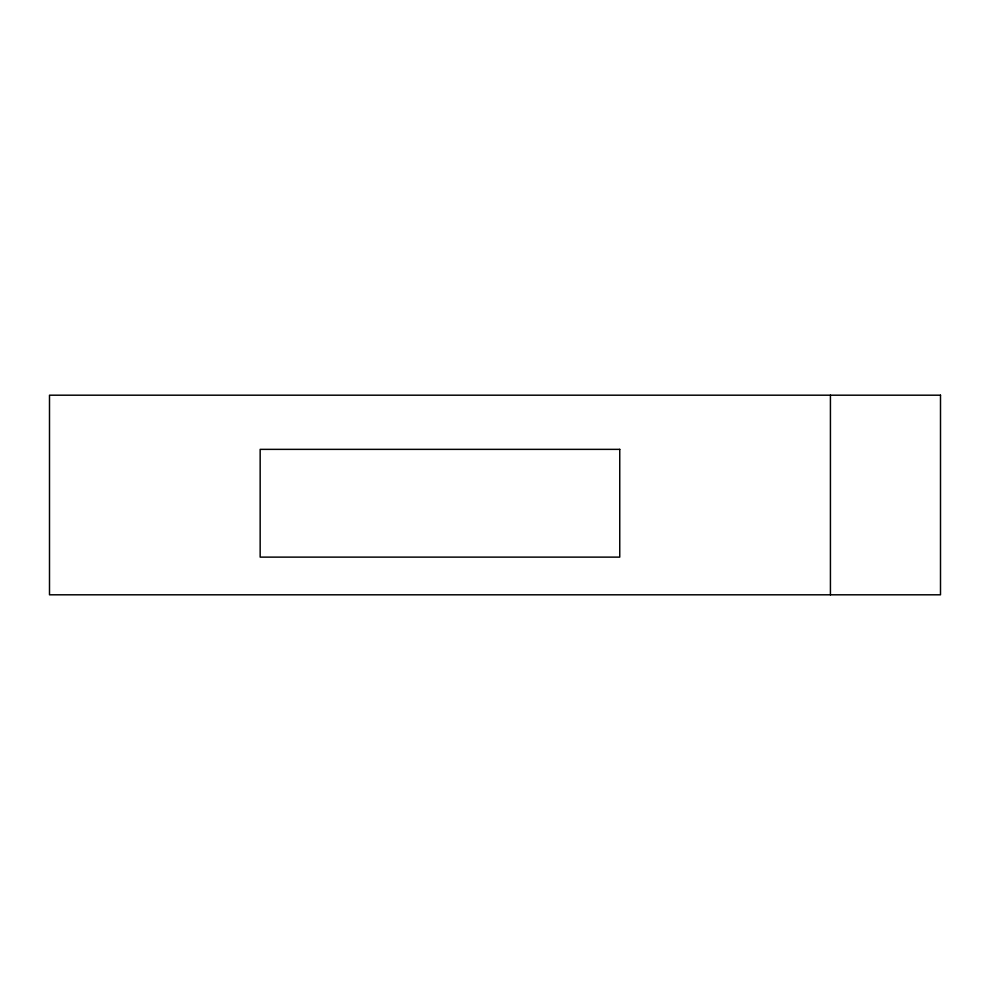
<?xml version="1.0" encoding="UTF-8"?>
<svg xmlns="http://www.w3.org/2000/svg" width="990" height="990" viewBox="0 0 990 990"><rect width="100%" height="100%" fill="white"/><g stroke="black" fill="none" stroke-linecap="round" stroke-linejoin="round"><path stroke-width="1.49" d="M830.424 395.196L830.424 594.804M940.5 395.196L49.5 395.196L49.5 594.804L940.5 594.804L940.5 395.196M619.752 449.361L260.16 449.361L260.16 557.123L619.752 557.123L619.752 449.361"/></g></svg>
